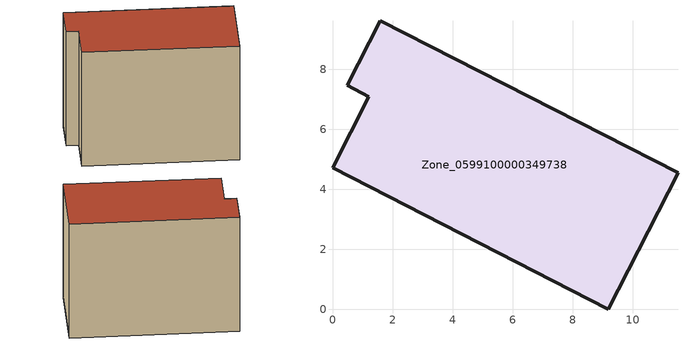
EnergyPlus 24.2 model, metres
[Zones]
Zone_0599100000349738
 floor ground (C_G): 11.51,4.55 9.18,0 0,4.71 1.21,7.09 0.49,7.46 1.59,9.62 z3.76
 wall outside (C_F): 9.18,0 11.51,4.55 1.59,9.62 0.49,7.46 1.21,7.09 0,4.71 9.18,0 z3.76:12.42
 roof outside (C_R): 0,4.71 9.18,0 11.51,4.55 1.59,9.62 0.49,7.46 1.21,7.09 z12.42
[BUILDING]
Pand.0599100000349738: North Axis=0; Terrain=City; Loads Convergence Tolerance Value=0.04; Temperature Convergence Tolerance Value=0.4; Solar Distribution=FullExterior; Maximum Number of Warmup Days=25; Minimum Number of Warmup Days=1
[Site:Location]
Rotterdam.The.Hague.AP_ZH_NLD Design_Conditions: Latitude=51.96; Longitude=4.45; Time Zone=1; Elevation=-4.5
[SITE:GROUNDTEMPERATURE:BUILDINGSURFACE]
18, 18, 18, 18, 18, 18, 18, 18, 18, 18, 18, 18
[MATERIAL] Thermal Absorptance=0.9; Solar Absorptance=0.7; Visible Absorptance=0.7
Name | Roughness | Thickness | Conductivity | Density | Specific Heat
G.TC.1992-2005 | MediumSmooth | 0.15 | 0.06 | 540 | 1210
F.TC.1992-2005 | Rough | 0.3 | 0.12 | 1920 | 840
R.TC.1992-2005 | MediumRough | 0.2 | 0.08 | 1500 | 1000
[CONSTRUCTION]
C_G: G.TC.1992-2005
C_F: F.TC.1992-2005
C_R: R.TC.1992-2005
[ZONE]
Zone_0599100000349738: Type=1; Multiplier=1; Ceiling Height=Autocalculate; Volume=Autocalculate; Floor Area=autocalculate; Part of Total Floor Area=Yes
[ZONEINFILTRATION:DESIGNFLOWRATE]
Infil_Zone_0599100000349738: Zone or ZoneList or Space or SpaceList=Zone_0599100000349738; Schedule=AlwaysOn; Design Flow Rate Calculation Method=Flow/Area; Flow Rate per Floor Area=0.0015; Constant Term Coefficient=1; Temperature Term Coefficient=0; Velocity Term Coefficient=0; Velocity Squared Term Coefficient=0
[HVACTEMPLATE:ZONE:IDEALLOADSAIRSYSTEM]
Zone_0599100000349738: Maximum Heating Supply Air Temperature=50; Minimum Cooling Supply Air Temperature=13; Maximum Heating Supply Air Humidity Ratio=0.0156; Minimum Cooling Supply Air Humidity Ratio=0.0077; Heating Limit=NoLimit; Cooling Limit=NoLimit; Dehumidification Control Type=ConstantSensibleHeatRatio; Cooling Sensible Heat Ratio=0.7; Dehumidification Setpoint=60; Humidification Control Type=None; Humidification Setpoint=30; Outdoor Air Method=None; Outdoor Air Flow Rate per Person=0.00944; Outdoor Air Flow Rate per Zone Floor Area=0; Outdoor Air Flow Rate per Zone=0; Demand Controlled Ventilation Type=None; Outdoor Air Economizer Type=NoEconomizer; Heat Recovery Type=None; Sensible Heat Recovery Effectiveness=0.7; Latent Heat Recovery Effectiveness=0.65
[ZONECONTROL:THERMOSTAT]
ThermostatControl_Zone_0599100000349738: Zone or ZoneList=Zone_0599100000349738; Control Type Schedule=DualSetpointControlType; Control 1=Thermostat_Zone_0599100000349738; Temperature Difference Between Cutout And Setpoint=0
[THERMOSTATSETPOINT:DUALSETPOINT]
Thermostat_Zone_0599100000349738: Heating Setpoint Temperature Schedule=HeatingSetpoint_Zone_0599100000349738; Cooling Setpoint Temperature Schedule=CoolingSetpoint_Zone_0599100000349738
[SCHEDULE:COMPACT]
HeatingSetpoint_Zone_0599100000349738: Through: 12/31, For: AllDays, Until: 24:00, 21
CoolingSetpoint_Zone_0599100000349738: Through: 12/31, For: AllDays, Until: 24:00, 24
DualSetpointControlType: Through: 12/31, For: AllDays, Until: 24:00, 4
AlwaysOn: Through: 12/31, For: AllDays, Until: 24:00, 1
